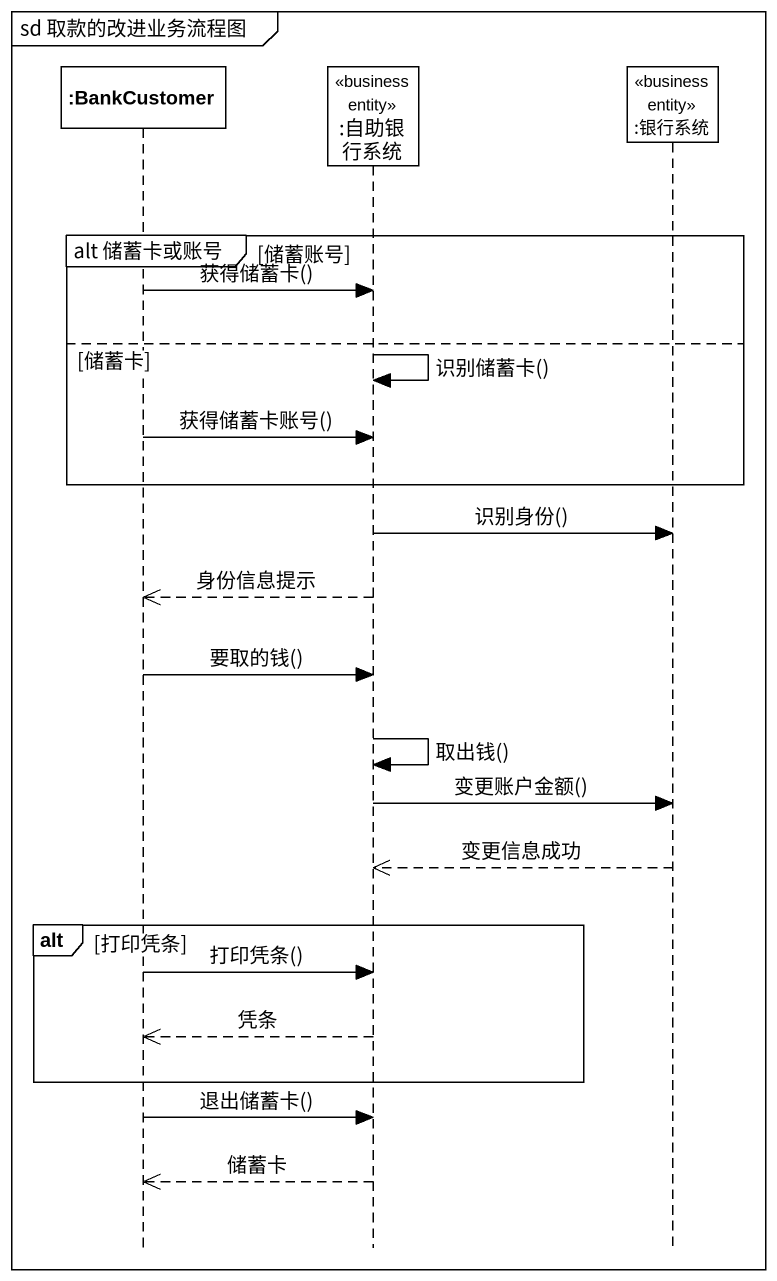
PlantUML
@startuml
mainframe sd 取款的改进业务流程图
hide footbox
participant ":BankCustomer" as BankCustomer
participant ":自助银行系统" as 自助银行系统 <<business entity>>
participant ":银行系统" as 银行系统 <<business entity>>

group alt 储蓄卡或账号 [储蓄账号]
  BankCustomer -> 自助银行系统 : 获得储蓄卡()
else 储蓄卡
  自助银行系统 -> 自助银行系统 : 识别储蓄卡()
  BankCustomer -> 自助银行系统 : 获得储蓄卡账号()
end
自助银行系统 -> 银行系统 : 识别身份()
自助银行系统 -->> BankCustomer : 身份信息提示
BankCustomer -> 自助银行系统 : 要取的钱()
自助银行系统 -> 自助银行系统 : 取出钱()
自助银行系统 -> 银行系统 : 变更账户金额()
银行系统 -->> 自助银行系统 : 变更信息成功
alt 打印凭条
  BankCustomer -> 自助银行系统 : 打印凭条()
  自助银行系统 -->> BankCustomer : 凭条
end
BankCustomer -> 自助银行系统 : 退出储蓄卡()
自助银行系统 -->> BankCustomer : 储蓄卡
@enduml
